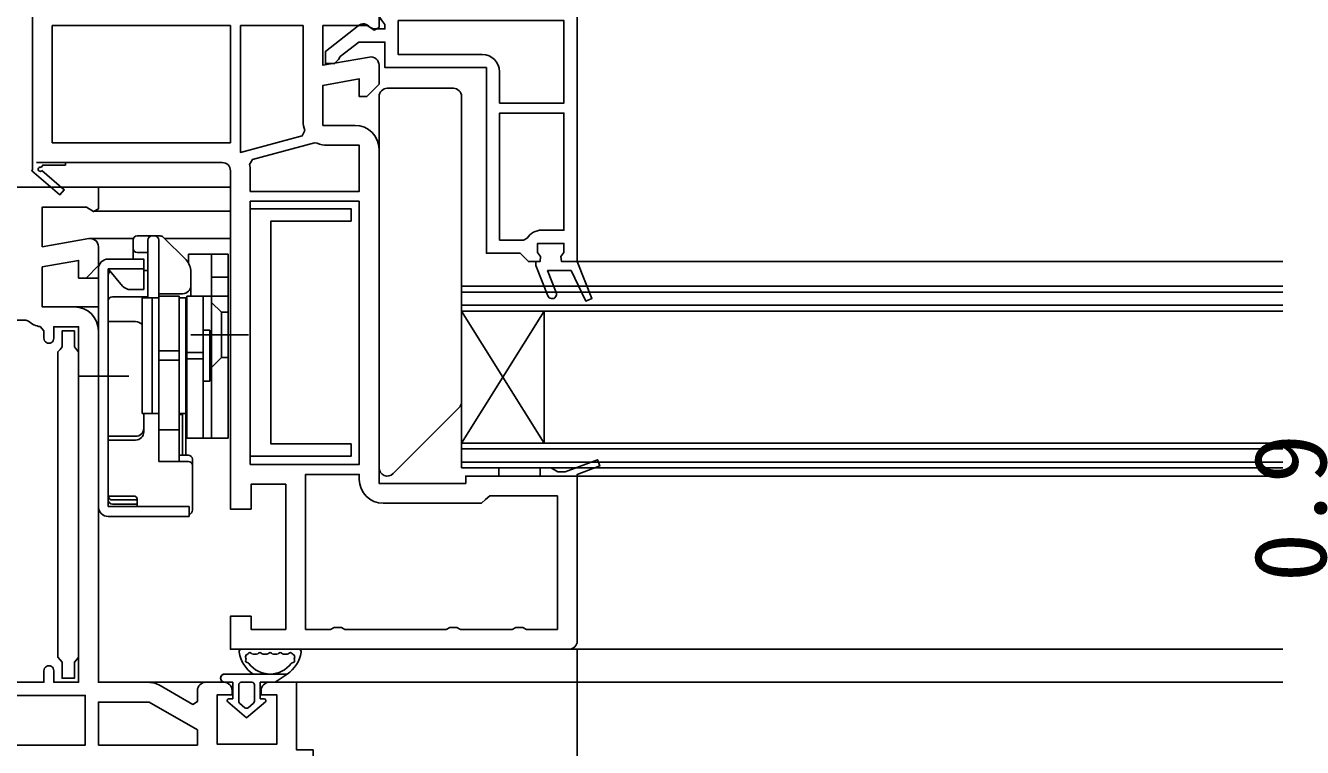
# Model space of a CAD drawing. Units: millimetres, scale not verified. Extents: x -525 to 525, y -783 to 778.
# Drawn here: x -310.8 to -156.1, y -395.6 to -308.1 of the extents above; entities that cross this region are included whole.
import ezdxf
from ezdxf.enums import TextEntityAlignment as Align

# ---------------------------------------------------------------- set-up
doc = ezdxf.new("R2010")
doc.units = ezdxf.units.MM
doc.header["$LTSCALE"] = 4
for name, color, linetype in [('0-3_YKK_11', 7, 'Continuous'), ('0-5_YKK_12', 2, 'Continuous'), ('0-6_YKK_13', 4, 'Continuous'), ('0-8_YKK_D', 6, 'Continuous')]:
    doc.layers.add(name, color=color, linetype=linetype)
doc.styles.add('ＭＳ ゴシック', font='')
doc.styles.get('ＭＳ ゴシック').set_extended_font_data('MS Gothic')

msp = doc.modelspace()

# ---------------------------------------------------------------- linework, layer by layer
at = {"layer": '0-3_YKK_11'}
for p, q in [((-309.5, -324.7), (-306, -324.7)), ((-283.6, -325.7), (-283.6, -328.2)), ((-248.5, -362.7), (-244.5, -362.7)), ((-286.8, -387.7), (-289, -387.7))]:
    msp.add_line(p, q, dxfattribs=at)
for points in [[(-332, -283.7), (-332, -344.3), (-360, -344.3), (-360, -347.7), (-358.1, -347.7), (-357.6, -347.2), (-357.1, -346.7), (-332, -346.7), (-332, -397.7), (-330.5, -397.7), (-330.5, -410.2), (-332, -410.2), (-332, -412.7), (-328, -412.7), (-328, -397.7), (-276, -397.7), (-276, -395.9), (-278, -395.9), (-278, -387.7), (-281.3, -387.7)], [(-303.174, -333.915), (-308.8, -334.907), (-308.8, -330.1), (-303.444, -330.1), (-302.576, -330.642), (-302, -330.323), (-302, -327.7), (-317.642, -327.7), (-319.95, -283.648)], [(-268, -305.7), (-310, -305.7), (-310, -325.566), (-310.077, -325.7), (-306.659, -328.604), (-306.141, -327.995), (-308.861, -325.684)], [(-269.174, -311.915), (-274.8, -312.907), (-274.8, -308.1), (-269.444, -308.1), (-268.576, -308.642), (-268, -308.322), (-268, -305.7)], [(-244, -336.7), (-244, -305.9), (-268, -305.9), (-268, -307), (-267.65, -307.477), (-267.3, -307.954), (-267.3, -308.5), (-268.7, -308.5), (-269.1, -308.3)], [(-265.7, -307.5), (-245.6, -307.5), (-245.6, -317.5), (-253.4, -317.5), (-253.4, -313.7)], [(-255.5, -311.6), (-265.7, -311.6), (-265.7, -307.5)], [(-284.8, -308.1), (-284.8, -323.479), (-277.316, -321.473), (-276.983, -320.801)], [(-277.2, -319.7), (-277.2, -308.1), (-284.8, -308.1)], [(-270.517, -308.112), (-274.5, -311.224), (-274.5, -312.7), (-273.399, -312.7), (-272.899, -312.224), (-272.708, -311.855), (-270.461, -310.1), (-267.3, -310.1), (-267.3, -313.2), (-255, -313.2), (-255, -335.7), (-250.9, -335.7), (-250.4, -336.2), (-249.9, -336.7), (-249, -336.7), (-249, -337.2), (-247.562, -340.851)], [(-270.9, -320.2), (-274.8, -320.2), (-274.8, -315.344), (-270.4, -314.568), (-270.4, -316.7), (-269.5, -316.7), (-268, -315.2), (-268, -312.9)], [(-253.4, -334.1), (-253.4, -318.7), (-245.6, -318.7), (-245.6, -332.9), (-248.3, -332.9)], [(-275.491, -322.344), (-275.826, -322.317), (-283.332, -324.328), (-283.689, -324.925)], [(-283.6, -328.2), (-270.4, -328.2), (-270.4, -322.6), (-274.3, -322.6)], [(-244, -382.7), (-244, -362.51), (-241.259, -361.474), (-241.541, -360.725), (-245.439, -362.2), (-246.334, -362.2), (-246.767, -361.95), (-247.2, -361.7), (-248.5, -361.7), (-248.5, -362.7), (-257.5, -362.7), (-257.5, -363.6), (-268, -363.6), (-268, -323.1)], [(-308.926, -325.305), (-308.749, -325), (-306, -325), (-306, -324.7), (-287, -324.7)], [(-286, -325.7), (-286, -366.7), (-283.5, -366.7), (-283.5, -363.7), (-279.3, -363.7), (-279.3, -381.3), (-283.5, -381.3), (-283.5, -379.7), (-286, -379.7), (-286, -383.7), (-245, -383.7)], [(-250.07, -333.869), (-250.491, -334.1), (-253.4, -334.1)], [(-304.9, -342.2), (-308.8, -342.2), (-308.8, -337.344), (-304.4, -336.568), (-304.4, -338.7), (-303.5, -338.7), (-302, -337.2), (-302, -334.9)], [(-246.538, -340.448), (-247.581, -337.8), (-244.746, -337.8), (-242.953, -341.488), (-242.223, -341.165), (-244, -336.7), (-245.9, -336.7), (-245.975, -336.109), (-245.6, -335.625), (-245.6, -334.5), (-248.8, -334.5), (-248.8, -335.625), (-248.425, -336.109), (-248.5, -336.7), (-249, -336.7), (-249, -337.2), (-247.562, -340.851)], [(-246.538, -340.448), (-247.581, -337.8), (-244.746, -337.8), (-242.953, -341.488), (-242.223, -341.165), (-244, -336.7)], [(-329.6, -387.7), (-329.6, -343.8), (-310.8, -343.8), (-310.455, -343.938)], [(-309.048, -344.587), (-308.6, -345.084), (-308.6, -346)], [(-307.4, -346), (-307.4, -344.6), (-304.4, -344.6), (-304.4, -387.7), (-307.4, -387.7), (-307.4, -386.3)], [(-295.973, -387.7), (-302, -387.7), (-302, -345.1)], [(-276.9, -381.3), (-276.9, -362.5), (-270.4, -362.5), (-270.4, -363.1)], [(-267.5, -366), (-255.595, -366), (-255.097, -365.55), (-254.6, -365.1), (-246.4, -365.1), (-246.4, -381.3), (-250.134, -381.3), (-250.567, -381.05), (-251.433, -381.05), (-251.866, -381.3), (-258.134, -381.3), (-258.567, -381.05), (-259.433, -381.05), (-259.866, -381.3), (-272.134, -381.3), (-272.567, -381.05), (-273.433, -381.05), (-273.866, -381.3), (-276.9, -381.3)], [(-308.6, -386.3), (-308.6, -387.7), (-329.6, -387.7)], [(-290, -388.7), (-290, -390.045), (-290.567, -390.373), (-294.523, -388.089)], [(-282.3, -388.7), (-282.3, -389.2), (-280.4, -389.2), (-280.4, -395.2), (-287.6, -395.2), (-287.6, -389.2), (-285.8, -389.2), (-285.8, -388.7)]]:
    msp.add_lwpolyline(points, dxfattribs=at)
for points in [[(-307.6, -322.3), (-286, -322.3), (-286, -308.1), (-307.6, -308.1)], [(-270.4, -329.4), (-270.4, -361.3), (-283.6, -361.3), (-283.6, -329.4)], [(-329.6, -395.3), (-303.6, -395.3), (-303.6, -389.3), (-329.6, -389.3)], [(-302, -395.3), (-290, -395.3), (-290, -393.471), (-295.839, -390.1), (-302, -390.1)]]:
    msp.add_lwpolyline(points, close=True, dxfattribs=at)
for centre, radius, start, end in [((-269.9, -308.9), 1, 36.86989, 128.08672), ((-269, -312.9), 1, 0.00002, 100.00001), ((-255.5, -313.7), 2.1, 0.00001, 89.99999), ((-274.3, -319.7), 2.9, 180.00001, 202.31385), ((-270.9, -323.1), 2.9, 0.00001, 89.99999), ((-274.3, -319.7), 2.9, 245.74737, 270.00004), ((-287, -325.7), 1, 0.00001, 89.99999), ((-309.051, -325.522), 0.25, 60, 319.64299), ((-287, -325.7), 3.4, 0.00002, 13.17387), ((-303, -334.9), 1, 360, 99.99998), ((-248.3, -335), 2.1, 90.00001, 147.42104), ((-247.05, -340.65), 0.55, 201.49833, 21.49835), ((-247.05, -340.65), 0.55, 201.49833, 21.49835), ((-304.9, -345.1), 2.9, 0.00001, 89.99999), ((-308.8, -342.2), 2.4, 226.39716, 264.0622), ((-308, -346), 0.6, 179.99999, 0.00001), ((-267.5, -363.1), 2.9, 180.00001, 269.99999), ((-245, -382.7), 1, 270.00001, 359.99999), ((-308, -386.3), 0.6, 359.99999, 180.00001), ((-295.973, -390.6), 2.9, 60.00001, 90.00002), ((-289, -388.7), 1, 90.00001, 179.99999), ((-286.8, -388.7), 1, 0.00001, 89.99999), ((-281.3, -388.7), 1, 90.00001, 179.99999)]:
    msp.add_arc(centre, radius, start, end, dxfattribs=at)
at = {"layer": '0-5_YKK_12'}
for p, q in [((-302.5, -327.7), (-286, -327.7)), ((-302.5, -330.6), (-286, -330.6)), ((-303, -333.9), (-297.758, -333.9)), ((-294, -333.9), (-286, -333.9)), ((-302.045, -337.2), (-301.931, -337.2)), ((-244, -336.7), (-158.5, -336.7)), ((-303.707, -338.7), (-302, -338.7)), ((-258, -361.7), (-258, -339.7)), ((-258, -339.7), (-158.5, -339.7)), ((-158.5, -340.4), (-258, -340.4)), ((-304.9, -342.2), (-302, -342.2)), ((-258, -342), (-158.5, -342)), ((-158.5, -342.7), (-258, -342.7)), ((-258, -358.7), (-248, -342.7)), ((-258, -358.7), (-158.5, -358.7)), ((-158.5, -359.4), (-258, -359.4)), ((-258, -361), (-158.5, -361)), ((-158.5, -361.7), (-258, -361.7)), ((-244.5, -362.7), (-158.5, -362.7)), ((-245, -383.7), (-158.5, -383.7)), ((-295.974, -387.696), (-289.001, -387.696)), ((-278.5, -387.7), (-158.5, -387.7))]:
    msp.add_line(p, q, dxfattribs=at)
msp.add_lwpolyline([(-258, -342.7), (-248, -358.7), (-248, -342.7)], dxfattribs=at)
at = {"layer": '0-6_YKK_13'}
for p, q in [((-268, -316.7), (-268, -361.7)), ((-267, -315.7), (-259, -315.7)), ((-258, -353.7), (-258, -316.7)), ((-297.8, -336.4), (-297.8, -334.1)), ((-294.507, -333.6), (-297.3, -333.6)), ((-296, -340.967), (-296, -334.1)), ((-294.7, -340.9), (-294.7, -334.1)), ((-291.386, -336.514), (-294.154, -333.746)), ((-296, -335.6), (-297.3, -335.6)), ((-286.3, -335.8), (-291.1, -335.8)), ((-291.1, -336.875), (-291.1, -335.8)), ((-288.3, -340.9), (-288.3, -335.8)), ((-286.3, -358.1), (-286.3, -335.8)), ((-302, -366.4), (-302, -337.6)), ((-300.8, -366.4), (-300.8, -337.6)), ((-296.5, -337.6), (-300.8, -337.6)), ((-300.8, -337.6), (-299.062, -339.671)), ((-300.8, -343.979), (-300.8, -338.3)), ((-296, -337.8), (-296.5, -337.8)), ((-290.8, -340.9), (-290.8, -337.928)), ((-286.3, -338.6), (-288.3, -338.6)), ((-296.5, -340.1), (-298.143, -340.1)), ((-296, -340.967), (-300.3, -340.967)), ((-296.7, -355.1), (-296.7, -341.1)), ((-295.5, -341.1), (-296.7, -341.1)), ((-295.5, -341.1), (-294.7, -341.1)), ((-295.5, -341.1), (-295.5, -355.1)), ((-295.5, -355.1), (-295.5, -341.1)), ((-291.8, -340.6), (-294.7, -340.6)), ((-294.7, -360.921), (-294.7, -340.9)), ((-294.7, -341.1), (-294.7, -355.1)), ((-292.2, -341.1), (-291.4, -341.1)), ((-292.2, -341.1), (-292.2, -355.1)), ((-291.4, -341.1), (-291.4, -355.1)), ((-286.3, -340.9), (-291.3, -340.9)), ((-291.3, -358.1), (-291.3, -340.9)), ((-289.3, -358.1), (-289.3, -340.9)), ((-288.3, -340.9), (-288.3, -358.1)), ((-287.1, -342.85), (-288.3, -341.65)), ((-286.3, -342.85), (-287.1, -342.85)), ((-287.1, -348.35), (-287.1, -342.85)), ((-297.5, -343.979), (-300.8, -343.979)), ((-291.3, -345.1), (-291.4, -345.1)), ((-283.8, -345.6), (-290.8, -345.6)), ((-288.5, -345), (-289.3, -345)), ((-289.3, -351.2), (-289.3, -345)), ((-288.5, -351.2), (-288.5, -345)), ((-294.7, -347.531), (-292.2, -347.531)), ((-289.3, -347.708), (-291.3, -347.708)), ((-294.7, -348.669), (-292.2, -348.669)), ((-289.3, -348.492), (-291.3, -348.492)), ((-287.1, -348.35), (-288.3, -349.55)), ((-286.3, -348.35), (-287.1, -348.35)), ((-298.3, -350.6), (-304.5, -350.6)), ((-291.3, -351.1), (-291.4, -351.1)), ((-288.5, -351.2), (-289.3, -351.2)), ((-295.5, -355.1), (-296.7, -355.1)), ((-296.5, -357.336), (-296.5, -355.1)), ((-295.5, -355.1), (-294.7, -355.1)), ((-294.7, -360.921), (-294.7, -355.1)), ((-292.2, -355.1), (-291.4, -355.1)), ((-292.2, -360.167), (-292.2, -355.239)), ((-291.4, -355.1), (-291.4, -360.167)), ((-258.293, -354.407), (-266.293, -362.407)), ((-292.2, -357.1), (-294.7, -357.1)), ((-297.5, -357.886), (-300.8, -357.886)), ((-297.5, -358.336), (-300.8, -358.336)), ((-300.8, -365.141), (-300.8, -358.336)), ((-286.3, -358.1), (-291.3, -358.1)), ((-291.1, -360.167), (-292.2, -360.167)), ((-291.1, -360.921), (-294.7, -360.921)), ((-290.6, -360.667), (-290.6, -366.839)), ((-300.8, -365.6), (-300.8, -365.141)), ((-300.8, -365.141), (-297.669, -365.141)), ((-300.8, -366.4), (-291, -366.4)), ((-297.3, -365.6), (-300.3, -365.6)), ((-297.4, -366.1), (-300.3, -366.1)), ((-297.3, -366.4), (-297.3, -365.511)), ((-291, -367.6), (-291, -366.4)), ((-300.8, -367.6), (-291, -367.6)), ((-277.736, -383.699), (-284.665, -383.699)), ((-282.833, -384.299), (-283.265, -384.299)), ((-281.601, -384.299), (-282.033, -384.299)), ((-280.368, -384.299), (-280.801, -384.299)), ((-279.136, -384.299), (-279.568, -384.299)), ((-286.702, -386.7), (-279.151, -386.7)), ((-285.701, -387.7), (-286.701, -387.7)), ((-285.701, -387.7), (-286.701, -387.7)), ((-285.701, -389.7), (-285.701, -387.7)), ((-285.701, -389.7), (-285.701, -387.7)), ((-285.001, -388), (-285.001, -389.999)), ((-285.001, -388), (-285.001, -389.999)), ((-283.401, -387.7), (-284.701, -387.7)), ((-283.401, -387.7), (-284.701, -387.7)), ((-283.101, -389.999), (-283.101, -388)), ((-283.101, -389.999), (-283.101, -388)), ((-282.401, -387.7), (-282.401, -389.7)), ((-280.601, -387.7), (-282.401, -387.7)), ((-282.401, -389.7), (-282.401, -387.7)), ((-280.601, -387.7), (-282.401, -387.7)), ((-286.198, -389.7), (-285.701, -389.7)), ((-285.701, -389.7), (-286.198, -389.7)), ((-282.401, -389.7), (-281.903, -389.7)), ((-281.903, -389.7), (-282.401, -389.7)), ((-284.051, -392), (-286.33, -390.056)), ((-284.051, -392), (-286.33, -390.056)), ((-284.895, -390.228), (-284.245, -390.782)), ((-284.245, -390.782), (-284.895, -390.228)), ((-281.772, -390.056), (-284.051, -392)), ((-284.051, -392), (-281.772, -390.056)), ((-283.856, -390.782), (-283.206, -390.228)), ((-283.856, -390.782), (-283.206, -390.228))]:
    msp.add_line(p, q, dxfattribs=at)
for points in [[(-283.6, -330.3), (-283.6, -360.3), (-271.4, -360.3), (-271.4, -358.8), (-281.1, -358.8), (-281.1, -331.8), (-271.4, -331.8), (-271.4, -330.3)], [(-306.9, -347.646), (-306.9, -384.663), (-306.65, -384.958), (-306.4, -385.254), (-306.4, -387.204), (-304.9, -387.204), (-304.9, -385.254), (-304.65, -384.958), (-304.4, -384.663), (-304.4, -347.646), (-304.65, -347.35), (-304.9, -347.054), (-304.9, -345.104), (-306.4, -345.104), (-306.4, -347.054), (-306.65, -347.35)], [(-253.5, -361.7), (-253.5, -362.7), (-248.5, -362.7), (-248.5, -361.7)]]:
    msp.add_lwpolyline(points, close=True, dxfattribs=at)
for points in [[(-296.5, -340.1), (-296.5, -336.4), (-300.8, -336.4)], [(-294.7, -340.9), (-292.2, -340.9), (-292.2, -360.921)], [(-291.8, -360.167), (-291.8, -355.239), (-292.2, -355.239)], [(-297.669, -365.142), (-297.63, -365.144), (-297.576, -365.157), (-297.516, -365.182), (-297.456, -365.221), (-297.402, -365.272), (-297.357, -365.332), (-297.325, -365.398), (-297.306, -365.467), (-297.3, -365.531)], [(-279.151, -386.7), (-280.601, -387.7), (-279.151, -386.7)]]:
    msp.add_lwpolyline(points, dxfattribs=at)
for centre, radius, start, end in [((-267, -316.7), 1, 90, 180), ((-259, -316.7), 1, 0, 90), ((-297.3, -334.1), 0.5, 90, 180), ((-295.5, -334.1), 0.5, 90, 180), ((-295.2, -334.1), 0.5, 0, 90), ((-294.507, -334.1), 0.5, 45, 90), ((-297.3, -335.1), 0.5, 180, 270), ((-300.8, -337.6), 1.2, 90, 180), ((-292.8, -337.928), 2, 0, 45), ((-300.3, -338.3), 0.5, 122.3074, 180), ((-298.143, -338.9), 1.2, 220, 270), ((-291.8, -339.6), 1, 270, 0), ((-300.3, -341.467), 0.5, 90, 180), ((-297.5, -344.979), 1, 36.8699, 90), ((-259, -353.7), 1, 315, 0), ((-291.8, -354.3), 1, 293.57818, 300), ((-297.5, -356.886), 1, 270, 0), ((-297.5, -357.336), 1, 270, 0), ((-291.1, -360.667), 0.5, 0, 90), ((-291.1, -361.421), 0.5, 0, 90), ((-267, -361.7), 1, 180, 315), ((-300.8, -366.4), 1.2, 180, 270), ((-300.3, -365.6), 0.5, 180, 270), ((-300.3, -365.1), 0.5, 184.75484, 270), ((-297.4, -365.6), 0.5, 270, 281.53696), ((-291.1, -366.839), 0.5, 281.53696, 0), ((-284.665, -383.999), 0.3, 90, 188.20609), ((-281.201, -383.5), 3.8, 188.20609, 237.36313), ((-283.884, -384.599), 0.3, 110.02209, 202.28177), ((-283.972, -385.1), 0.2, 153.36701, 266.63299), ((-281.201, -383.5), 3.2, 202.28177, 203.14776), ((-284.419, -384.875), 0.3, 333.36701, 23.14776), ((-284.089, -384.035), 0.3, 290.02209, 328.16514), ((-283.665, -384.299), 0.2, 36.8699, 148.16514), ((-283.265, -383.999), 0.3, 216.8699, 270), ((-282.833, -383.999), 0.3, 270, 323.1301), ((-282.433, -384.299), 0.2, 36.8699, 143.1301), ((-282.033, -383.999), 0.3, 216.8699, 270), ((-281.601, -383.999), 0.3, 270, 323.1301), ((-281.201, -384.299), 0.2, 36.8699, 143.1301), ((-280.801, -383.999), 0.3, 216.8699, 270), ((-280.368, -383.999), 0.3, 270, 323.1301), ((-279.968, -384.299), 0.2, 36.8699, 143.1301), ((-279.568, -383.999), 0.3, 216.8699, 270), ((-281.201, -383.5), 3.8, 302.63687, 351.79391), ((-279.136, -383.999), 0.3, 270, 323.1301), ((-278.736, -384.299), 0.2, 31.83486, 143.1301), ((-278.312, -384.035), 0.3, 211.83486, 249.97791), ((-278.429, -385.1), 0.2, 273.36701, 26.63299), ((-278.517, -384.599), 0.3, 337.71823, 69.97791), ((-277.982, -384.875), 0.3, 156.85224, 206.63299), ((-281.201, -383.5), 3.2, 336.85224, 337.71823), ((-277.736, -383.999), 0.3, 351.79391, 90), ((-286.702, -387.2), 0.5, 90.11462, 269.88538), ((-286.701, -387.2), 0.5, 89.88541, 270), ((-284.001, -385.599), 0.3, 36.85224, 86.63299), ((-281.201, -383.5), 3.2, 216.85224, 323.14776), ((-278.4, -385.599), 0.3, 93.36701, 143.14776), ((-286.701, -387.2), 0.5, 269.88533, 269.99998), ((-284.701, -388), 0.3, 90, 180), ((-284.701, -388), 0.3, 90, 180), ((-283.401, -388), 0.3, 0, 90), ((-283.401, -388), 0.3, 0, 90), ((-286.198, -389.902), 0.202, 90, 229.53619), ((-286.198, -389.902), 0.202, 90, 229.53619), ((-281.903, -389.902), 0.202, 310.46378, 89.99997), ((-281.903, -389.902), 0.202, 310.46381, 90), ((-284.701, -389.999), 0.3, 180, 229.53619), ((-284.701, -389.999), 0.3, 180, 229.53619), ((-284.051, -390.554), 0.3, 229.53619, 310.46381), ((-284.051, -390.554), 0.3, 229.53619, 310.46381), ((-283.401, -389.999), 0.3, 310.46381, 0), ((-283.401, -389.999), 0.3, 310.46381, 0)]:
    msp.add_arc(centre, radius, start, end, dxfattribs=at)
at = {"layer": '0-8_YKK_D'}
msp.add_line((-244, -383.7), (-244, -577.7), dxfattribs=at)

# ---------------------------------------------------------------- texts
at = {"layer": '0-8_YKK_D', "style": 'ＭＳ ゴシック'}
msp.add_text('0.9', height=8.798, rotation=90, dxfattribs=at).set_placement((-150.601, -375.563), align=Align.BOTTOM_LEFT)

doc.saveas('drawing.dxf')
